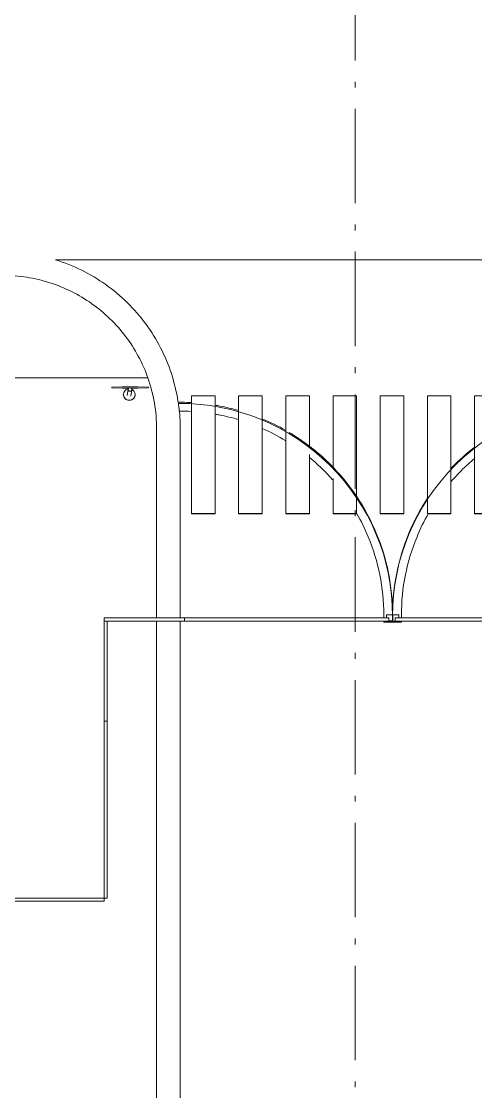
# Model space of a CAD drawing. Header units: metres. Extents: x -55 to 260, y -121 to 64.
# Drawn here: x -5.66 to 2.04, y 28.05 to 46.18 of the extents above; entities that cross this region are included whole.
import ezdxf

# ---------------------------------------------------------------- set-up
doc = ezdxf.new("R2010")
doc.units = ezdxf.units.M
doc.linetypes.add('01_Grid', pattern=[2.32, 1.6, -0.36, 0, -0.36])
for name, color, linetype, lineweight in [('0-1', 7, 'Continuous', 5), ('03EJES-1', 1, '01_Grid', 5), ('17EQAGUA-1', 253, 'Continuous', 5), ('45ESTAC-1', 253, 'Continuous', 5), ('47VEGET-1', 253, 'Continuous', 5), ('55BARANDAL-1', 253, 'Continuous', 5), ('70LINEA-1', 254, 'Continuous', 5)]:
    doc.layers.add(name, color=color, linetype=linetype, lineweight=lineweight)

# ---------------------------------------------------------------- blocks, each defined once
blk = doc.blocks.new('Street Paint - Crossroad - Peatonal Walk-7942358-A1 _ A700')
at = {"layer": '70LINEA-1'}
for p, q in [((-2.375, 39.839), (-2.775, 39.839)), ((-2.775, 39.839), (-2.775, 37.84)), ((-2.375, 37.84), (-2.375, 39.839)), ((-1.575, 39.839), (-1.975, 39.839)), ((-1.975, 39.839), (-1.975, 37.84)), ((-1.575, 37.84), (-1.575, 39.839)), ((-0.775, 39.839), (-1.175, 39.839)), ((-1.175, 39.839), (-1.175, 37.84)), ((-0.775, 38.982), (-0.775, 39.839)), ((0.025, 39.839), (-0.375, 39.839)), ((-0.375, 39.839), (-0.375, 38.626)), ((0.025, 38.131), (0.025, 39.839)), ((0.825, 39.839), (0.425, 39.839)), ((0.425, 39.839), (0.425, 37.84)), ((0.825, 37.84), (0.825, 39.839)), ((1.625, 39.839), (1.225, 39.839)), ((1.225, 39.839), (1.225, 37.84)), ((1.625, 37.84), (1.625, 39.839)), ((2.425, 39.839), (2.025, 39.839)), ((2.025, 39.839), (2.025, 37.84)), ((2.425, 37.84), (2.425, 39.839)), ((3.225, 39.839), (2.825, 39.839)), ((2.825, 39.839), (2.825, 37.84)), ((3.225, 37.84), (3.225, 39.839)), ((4.025, 39.839), (3.625, 39.839)), ((3.625, 39.839), (3.625, 37.84)), ((4.025, 37.84), (4.025, 39.839)), ((-0.775, 37.84), (-0.775, 38.843)), ((-0.375, 38.437), (-0.375, 37.84)), ((0.025, 37.84), (0.025, 38.101)), ((-2.775, 37.84), (-2.375, 37.84)), ((-2.775, 37.839), (-2.775, 37.84)), ((-2.375, 37.839), (-2.775, 37.839)), ((-2.375, 37.84), (-2.375, 37.839)), ((-1.975, 37.84), (-1.575, 37.84)), ((-1.975, 37.839), (-1.975, 37.84)), ((-1.575, 37.839), (-1.975, 37.839)), ((-1.575, 37.84), (-1.575, 37.839)), ((-1.175, 37.84), (-0.775, 37.84)), ((-1.175, 37.839), (-1.175, 37.84)), ((-0.775, 37.839), (-1.175, 37.839)), ((-0.775, 37.84), (-0.775, 37.839)), ((-0.375, 37.84), (0.025, 37.84)), ((-0.375, 37.839), (-0.375, 37.84)), ((0.025, 37.839), (-0.375, 37.839)), ((0.025, 37.84), (0.025, 37.839)), ((0.425, 37.84), (0.825, 37.84)), ((0.425, 37.839), (0.425, 37.84)), ((0.825, 37.839), (0.425, 37.839)), ((0.825, 37.84), (0.825, 37.839)), ((1.225, 37.84), (1.625, 37.84)), ((1.625, 37.839), (1.243, 37.839)), ((1.625, 37.84), (1.625, 37.839)), ((2.025, 37.84), (2.425, 37.84)), ((2.025, 37.839), (2.025, 37.84)), ((2.425, 37.839), (2.025, 37.839)), ((2.425, 37.84), (2.425, 37.839)), ((2.825, 37.84), (3.225, 37.84)), ((2.825, 37.839), (2.825, 37.84)), ((3.225, 37.839), (2.825, 37.839)), ((3.225, 37.84), (3.225, 37.839)), ((3.625, 37.84), (4.025, 37.84)), ((3.625, 37.839), (3.625, 37.84)), ((4.025, 37.839), (3.625, 37.839)), ((4.025, 37.84), (4.025, 37.839))]:
    blk.add_line(p, q, dxfattribs=at)
blk = doc.blocks.new('Railing - Railing-7534514-A1 _ A700')
at = {"layer": '55BARANDAL-1'}
for p, q in [((-4.254, 36.021), (-4.254, 36.072)), ((-4.254, 36.072), (-2.894, 36.072)), ((-2.894, 36.021), (-4.254, 36.021)), ((-2.894, 36.072), (-2.894, 36.021))]:
    blk.add_line(p, q, dxfattribs=at)
blk = doc.blocks.new('Railing - Railing-7658345-A1 _ A700')
at = {"layer": '55BARANDAL-1'}
for p, q in [((0.681, 36.021), (0.681, 36.072)), ((4.149, 36.072), (0.681, 36.072)), ((0.681, 36.021), (4.149, 36.021)), ((4.149, 36.072), (4.149, 36.021))]:
    blk.add_line(p, q, dxfattribs=at)
blk = doc.blocks.new('Railing - Railing-7658350-A1 _ A700')
at = {"layer": '55BARANDAL-1'}
for p, q in [((0.571, 36.072), (-2.898, 36.072)), ((-2.894, 36.021), (0.571, 36.021)), ((0.571, 36.072), (0.571, 36.021))]:
    blk.add_line(p, q, dxfattribs=at)
blk = doc.blocks.new('Site - Wheel - 4_-V251-A1 _ A700')
at = {"layer": '70LINEA-1'}
for p, q in [((-0.051, -0.051), (-0.051, 0.008)), ((0, 0.051), (0.051, 0.051)), ((0.051, 0.051), (0.051, -0.051)), ((0.051, -0.051), (-0.051, -0.051))]:
    blk.add_line(p, q, dxfattribs=at)
blk = doc.blocks.new('Site - Wheel - 4_-V252-A1 _ A700')
at = {"layer": '70LINEA-1'}
for p, q in [((-0.051, 0.008), (-0.051, 0.051)), ((-0.051, 0.051), (0.051, 0.051)), ((0.051, 0.051), (0.051, -0.051)), ((0.051, -0.051), (0, -0.051))]:
    blk.add_line(p, q, dxfattribs=at)
blk = doc.blocks.new('Railing - Railing-7673697-A1 _ A700')
at = {"layer": '55BARANDAL-1'}
for p, q in [((-5.941, 31.275), (-5.941, 31.326)), ((-4.254, 31.326), (-5.941, 31.326)), ((-5.941, 31.275), (-4.254, 31.275)), ((-4.254, 31.326), (-4.254, 31.275))]:
    blk.add_line(p, q, dxfattribs=at)
blk = doc.blocks.new('Railing - Railing-7673914-A1 _ A700')
at = {"layer": '55BARANDAL-1'}
for p, q in [((-4.254, 34.326), (-4.204, 34.326)), ((-4.254, 34.326), (-4.254, 31.326)), ((-4.204, 31.326), (-4.204, 34.326)), ((-4.204, 31.326), (-4.254, 31.326))]:
    blk.add_line(p, q, dxfattribs=at)
blk = doc.blocks.new('Railing - Railing-7674116-A1 _ A700')
at = {"layer": '55BARANDAL-1'}
for p, q in [((-4.254, 36.021), (-4.254, 34.326)), ((-4.204, 34.326), (-4.204, 36.021)), ((-4.204, 34.326), (-4.254, 34.326))]:
    blk.add_line(p, q, dxfattribs=at)
blk = doc.blocks.new('Sign - Stop - Stop-7909938-A1 _ A700')
at = {"layer": '45ESTAC-1'}
for p, q in [((-4.124, 39.972), (-4.123, 39.982)), ((-4.123, 39.981), (-4.124, 39.971)), ((-4.124, 39.971), (-3.944, 39.964)), ((-4.123, 39.982), (-3.941, 39.988)), ((-3.941, 39.987), (-4.123, 39.981)), ((-4.123, 39.981), (-4.123, 39.982)), ((-3.944, 39.964), (-3.839, 39.964)), ((-3.941, 39.988), (-3.684, 39.988)), ((-3.941, 39.988), (-3.941, 39.987)), ((-3.684, 39.987), (-3.941, 39.987)), ((-3.848, 39.949), (-3.862, 39.84)), ((-3.801, 39.832), (-3.786, 39.94)), ((-3.794, 39.964), (-3.688, 39.964)), ((-3.688, 39.964), (-3.505, 39.971)), ((-3.684, 39.988), (-3.504, 39.982)), ((-3.684, 39.987), (-3.684, 39.988)), ((-3.504, 39.981), (-3.684, 39.987)), ((-3.505, 39.971), (-3.504, 39.981)), ((-3.504, 39.981), (-3.504, 39.982)), ((-3.928, 39.872), (-3.931, 39.847)), ((-3.733, 39.82), (-3.73, 39.845))]:
    blk.add_line(p, q, dxfattribs=at)
for centre, major_axis, start_param, end_param in [((-3.829, 39.859), (-0.0991, 0.0136), 5.02309, 6.419353), ((-3.817, 39.944), (-0.0307, 0.0042), 3.277761, 6.419353), ((-3.817, 39.944), (-0.0307, 0.0042), 0.136168, 0.397967), ((-3.817, 39.944), (-0.0307, 0.0042), 0.397967, 0.659767), ((-3.817, 39.944), (-0.0307, 0.0042), 0.659767, 0.921566), ((-3.817, 39.944), (-0.0307, 0.0042), 0.921566, 1.183366), ((-3.817, 39.944), (-0.0307, 0.0042), 1.183366, 1.445165), ((-3.817, 39.944), (-0.0307, 0.0042), 1.445165, 1.706964), ((-3.817, 39.944), (-0.0307, 0.0042), 1.706964, 1.968764), ((-3.817, 39.944), (-0.0307, 0.0042), 1.968764, 2.230563), ((-3.817, 39.944), (-0.0307, 0.0042), 2.230563, 2.492363), ((-3.817, 39.944), (-0.0307, 0.0042), 2.492363, 2.754162), ((-3.817, 39.944), (-0.0307, 0.0042), 2.754162, 3.277761), ((-3.829, 39.859), (-0.0991, 0.0136), 3.277761, 4.41344), ((-3.829, 39.859), (-0.0991, 0.0136), 0.136168, 0.485234), ((-3.829, 39.859), (-0.0991, 0.0136), 0.485234, 0.8343), ((-3.829, 39.859), (-0.0991, 0.0136), 0.8343, 2.579629), ((-3.829, 39.859), (-0.0991, 0.0136), 2.579629, 2.928695), ((-3.829, 39.859), (-0.0991, 0.0136), 2.928695, 3.277761)]:
    blk.add_ellipse(centre, major_axis=major_axis, ratio=0.999285, start_param=start_param, end_param=end_param, dxfattribs=at)
blk = doc.blocks.new('22011_AR_rvt-1-A1 _ A700')
at = {"layer": '70LINEA-1'}
for p, q in [((-5.077, 42.142), (6.367, 42.142)), ((-13.473, 40.142), (-3.514, 40.142)), ((-3.365, 39.276), (-3.365, 36.072)), ((-2.965, 36.072), (-2.965, 39.276)), ((0.485, 36.072), (0.485, 36.126)), ((0.785, 36.126), (0.785, 36.072)), ((-3.365, 36.021), (-3.365, 20.453)), ((-2.965, 33.044), (-2.965, 36.021)), ((0.485, 36.001), (0.485, 36.021)), ((0.785, 36.001), (0.485, 36.001)), ((0.785, 36.021), (0.785, 36.001)), ((-2.965, 25.84), (-2.965, 33.044))]:
    blk.add_line(p, q, dxfattribs=at)
for centre, start, end in [((-2.967, 36.106), 360, 90.2986), ((4.236, 36.106), 89.6228, 180)]:
    blk.add_arc(centre, 3.602, start, end, dxfattribs=at)
for points, knots in [([(-2.99, 39.657), (-2.994, 39.688), (-3.021, 39.876), (-3.141, 40.372), (-3.509, 41.086), (-4.083, 41.65), (-4.63, 41.976), (-4.925, 42.094), (-5.077, 42.142)], [-0.8998227, -0.8998227, -0.8998227, -0.8998227, -0.875, -0.75, -0.5, -0.25, -0.125, 0, 0, 0, 0]), ([(-2.375, 39.679), (-2.347, 39.674), (-2.213, 39.65), (-2.079, 39.618), (-1.975, 39.588)], [-0.88978184, -0.88978184, -0.88978184, -0.88978184, -0.875, -0.81765809, -0.81765809, -0.81765809, -0.81765809]), ([(-1.975, 39.432), (-2.083, 39.465), (-2.217, 39.498), (-2.352, 39.522), (-2.375, 39.526)], [-0.1876287, -0.1876287, -0.1876287, -0.1876287, -0.125, -0.11194839, -0.11194839, -0.11194839, -0.11194839]), ([(-1.116, 39.216), (-1.071, 39.189), (-0.826, 39.035), (-0.415, 38.701), (0.041, 38.15), (0.38, 37.521), (0.588, 36.837), (0.635, 36.363), (0.635, 36.126)], [-0.6527835, -0.6527835, -0.6527835, -0.6527835, -0.625, -0.5, -0.375, -0.25, -0.125, 0, 0, 0, 0]), ([(1.628, 38.609), (1.652, 38.634), (1.777, 38.761), (1.911, 38.879), (2.024, 38.967)], [-0.51851852, -0.51851852, -0.51851852, -0.51851852, -0.5, -0.42446995, -0.42446995, -0.42446995, -0.42446995]), ([(-0.375, 38.406), (-0.425, 38.463), (-0.552, 38.598), (-0.689, 38.722), (-0.774, 38.792)], [-0.541929, -0.541929, -0.541929, -0.541929, -0.5, -0.439594, -0.439594, -0.439594, -0.439594]), ([(2.024, 38.775), (1.947, 38.71), (1.808, 38.584), (1.681, 38.447), (1.624, 38.381)], [-0.5556315, -0.5556315, -0.5556315, -0.5556315, -0.5, -0.4522813, -0.4522813, -0.4522813, -0.4522813]), ([(0.635, 36.126), (0.635, 36.363), (0.682, 36.837), (0.887, 37.506), (1.103, 37.914), (1.225, 38.1)], [-1, -1, -1, -1, -0.875, -0.75, -0.632748, -0.632748, -0.632748, -0.632748]), ([(0.485, 36.126), (0.485, 36.353), (0.441, 36.805), (0.265, 37.382), (0.1, 37.718), (0.026, 37.846)], [-1, -1, -1, -1, -0.875, -0.75, -0.6687999, -0.6687999, -0.6687999, -0.6687999]), ([(1.241, 37.841), (1.169, 37.715), (1.005, 37.38), (0.83, 36.805), (0.785, 36.353), (0.785, 36.126)], [-0.3302061, -0.3302061, -0.3302061, -0.3302061, -0.25, -0.125, 0, 0, 0, 0])]:
    blk.add_open_spline(points, degree=3, knots=knots, dxfattribs=at)
for points in [[(-3.514, 40.142), (-3.416, 39.864), (-3.365, 39.571), (-3.365, 39.276)], [(-2.999, 39.727), (-2.929, 39.728), (-2.859, 39.727), (-2.789, 39.723)], [(-2.989, 39.653), (-2.992, 39.678), (-2.996, 39.702), (-2.999, 39.727)], [(-2.789, 39.723), (-2.784, 39.723), (-2.78, 39.723), (-2.775, 39.722)], [(-2.965, 39.276), (-2.965, 39.403), (-2.973, 39.53), (-2.989, 39.656)], [(-2.981, 39.577), (-2.983, 39.603), (-2.986, 39.628), (-2.989, 39.653)], [(-2.775, 39.572), (-2.843, 39.576), (-2.912, 39.578), (-2.981, 39.577)], [(-1.575, 39.448), (-1.438, 39.39), (-1.304, 39.324), (-1.175, 39.25)], [(-1.175, 39.076), (-1.303, 39.154), (-1.437, 39.224), (-1.575, 39.285)]]:
    blk.add_open_spline(points, degree=3, dxfattribs=at)
at = {"layer": '17EQAGUA-1'}
for name, p, rotation in [('Site - Wheel - 4_-V251-A1 _ A700', (0.58, 36.072), 90.00000000000081), ('Site - Wheel - 4_-V252-A1 _ A700', (0.69, 36.072), 90.00000000000063)]:
    blk.add_blockref(name, p, dxfattribs=dict(at, rotation=rotation))
at = {"layer": '45ESTAC-1'}
blk.add_blockref('Sign - Stop - Stop-7909938-A1 _ A700', (0, 0), dxfattribs=at)
at = {"layer": '47VEGET-1'}
blk.add_blockref('Street Paint - Crossroad - Peatonal Walk-7942358-A1 _ A700', (0, 0), dxfattribs=at)
at = {"layer": '55BARANDAL-1'}
for name in ['Railing - Railing-7534514-A1 _ A700', 'Railing - Railing-7674116-A1 _ A700', 'Railing - Railing-7658350-A1 _ A700', 'Railing - Railing-7658345-A1 _ A700', 'Railing - Railing-7673914-A1 _ A700', 'Railing - Railing-7673697-A1 _ A700']:
    blk.add_blockref(name, (0, 0), dxfattribs=at)
blk = doc.blocks.new('Site - Wheel - 4_-V637-A1 _ A700')
at = {"layer": '70LINEA-1'}
for p, q in [((-0.0508, -0.0508), (-0.0508, 0.0084)), ((0, 0.0508), (0.0508, 0.0508)), ((0.0508, 0.0508), (0.0508, -0.0508)), ((0.0508, -0.0508), (-0.0508, -0.0508))]:
    blk.add_line(p, q, dxfattribs=at)
blk = doc.blocks.new('Site - Wheel - 4_-V638-A1 _ A700')
at = {"layer": '70LINEA-1'}
for p, q in [((-0.051, 0.008), (-0.051, 0.051)), ((-0.051, 0.051), (0.051, 0.051)), ((0.051, 0.051), (0.051, -0.051)), ((0.051, -0.051), (0, -0.051))]:
    blk.add_line(p, q, dxfattribs=at)
blk = doc.blocks.new('Sign - Stop - Stop-V661-A1 _ A700')
at = {"layer": '45ESTAC-1'}
for p, q in [((-4.124, 39.972), (-4.123, 39.982)), ((-4.123, 39.981), (-4.124, 39.971)), ((-4.124, 39.971), (-3.944, 39.964)), ((-4.123, 39.982), (-3.941, 39.988)), ((-3.941, 39.987), (-4.123, 39.981)), ((-4.123, 39.981), (-4.123, 39.982)), ((-3.944, 39.964), (-3.839, 39.964)), ((-3.941, 39.988), (-3.684, 39.988)), ((-3.941, 39.988), (-3.941, 39.987)), ((-3.684, 39.987), (-3.941, 39.987)), ((-3.848, 39.949), (-3.862, 39.84)), ((-3.801, 39.832), (-3.786, 39.94)), ((-3.794, 39.964), (-3.688, 39.964)), ((-3.688, 39.964), (-3.505, 39.971)), ((-3.684, 39.988), (-3.504, 39.982)), ((-3.684, 39.987), (-3.684, 39.988)), ((-3.504, 39.981), (-3.684, 39.987)), ((-3.505, 39.971), (-3.504, 39.981)), ((-3.504, 39.981), (-3.504, 39.982)), ((-3.928, 39.872), (-3.931, 39.847)), ((-3.733, 39.82), (-3.73, 39.845))]:
    blk.add_line(p, q, dxfattribs=at)
for centre, major_axis, start_param, end_param in [((-3.829, 39.859), (-0.0991, 0.0136), 5.02309, 6.419353), ((-3.817, 39.944), (-0.0307, 0.0042), 3.277761, 6.419353), ((-3.817, 39.944), (-0.0307, 0.0042), 0.136168, 0.397967), ((-3.817, 39.944), (-0.0307, 0.0042), 0.397967, 0.659767), ((-3.817, 39.944), (-0.0307, 0.0042), 0.659767, 1.183366), ((-3.817, 39.944), (-0.0307, 0.0042), 1.183366, 1.445165), ((-3.817, 39.944), (-0.0307, 0.0042), 1.445165, 1.968764), ((-3.817, 39.944), (-0.0307, 0.0042), 1.968764, 2.230563), ((-3.817, 39.944), (-0.0307, 0.0042), 2.230563, 2.492362), ((-3.817, 39.944), (-0.0307, 0.0042), 2.492363, 2.754162), ((-3.817, 39.944), (-0.0307, 0.0042), 2.754162, 3.277761), ((-3.829, 39.859), (-0.0991, 0.0136), 3.277761, 4.41344), ((-3.829, 39.859), (-0.0991, 0.0136), 0.136168, 0.485234), ((-3.829, 39.859), (-0.0991, 0.0136), 0.485234, 3.277761)]:
    blk.add_ellipse(centre, major_axis=major_axis, ratio=0.999285, start_param=start_param, end_param=end_param, dxfattribs=at)
blk = doc.blocks.new('22011_AR_rvt-2-A1 _ A700')
at = {"layer": '70LINEA-1'}
for p, q in [((-5.077, 42.142), (6.367, 42.142)), ((-3.514, 40.142), (-13.473, 40.142)), ((-13.473, 40.142), (-3.514, 40.142)), ((-3.365, 39.276), (-3.365, 36.072)), ((-2.965, 36.072), (-2.965, 39.276)), ((0.485, 36.072), (0.485, 36.126)), ((0.785, 36.126), (0.785, 36.072)), ((-3.365, 36.021), (-3.365, 20.453)), ((-2.965, 33.044), (-2.965, 36.021)), ((0.485, 36.001), (0.485, 36.021)), ((0.785, 36.001), (0.485, 36.001)), ((0.785, 36.021), (0.785, 36.001)), ((-2.965, 25.84), (-2.965, 33.044))]:
    blk.add_line(p, q, dxfattribs=at)
for centre, start, end in [((-2.967, 36.106), 360, 90.2986), ((4.236, 36.106), 89.6228, 180)]:
    blk.add_arc(centre, 3.602, start, end, dxfattribs=at)
for points, knots in [([(-2.99, 39.657), (-2.994, 39.688), (-3.021, 39.876), (-3.141, 40.372), (-3.509, 41.086), (-4.083, 41.65), (-4.63, 41.976), (-4.925, 42.094), (-5.077, 42.142)], [-0.8998227, -0.8998227, -0.8998227, -0.8998227, -0.875, -0.75, -0.5, -0.25, -0.125, 0, 0, 0, 0]), ([(-5.965, 41.876), (-5.832, 41.876), (-5.565, 41.855), (-5.044, 41.733), (-4.44, 41.432), (-3.955, 40.963), (-3.666, 40.512), (-3.558, 40.268), (-3.514, 40.142)], [-1, -1, -1, -1, -0.875, -0.75, -0.5, -0.25, -0.125, 0, 0, 0, 0]), ([(-2.375, 39.679), (-2.347, 39.674), (-2.213, 39.65), (-2.079, 39.618), (-1.975, 39.588)], [-0.88978184, -0.88978184, -0.88978184, -0.88978184, -0.875, -0.81765809, -0.81765809, -0.81765809, -0.81765809]), ([(-1.975, 39.432), (-2.083, 39.465), (-2.217, 39.498), (-2.352, 39.522), (-2.375, 39.526)], [-0.1876287, -0.1876287, -0.1876287, -0.1876287, -0.125, -0.11194839, -0.11194839, -0.11194839, -0.11194839]), ([(-1.116, 39.216), (-1.071, 39.189), (-0.826, 39.035), (-0.415, 38.701), (0.041, 38.15), (0.38, 37.521), (0.588, 36.837), (0.635, 36.363), (0.635, 36.126)], [-0.6527835, -0.6527835, -0.6527835, -0.6527835, -0.625, -0.5, -0.375, -0.25, -0.125, 0, 0, 0, 0]), ([(1.628, 38.609), (1.652, 38.634), (1.777, 38.761), (1.911, 38.879), (2.024, 38.967)], [-0.51851852, -0.51851852, -0.51851852, -0.51851852, -0.5, -0.42446995, -0.42446995, -0.42446995, -0.42446995]), ([(-0.375, 38.406), (-0.425, 38.463), (-0.552, 38.598), (-0.689, 38.722), (-0.774, 38.792)], [-0.541929, -0.541929, -0.541929, -0.541929, -0.5, -0.439594, -0.439594, -0.439594, -0.439594]), ([(2.024, 38.775), (1.947, 38.71), (1.808, 38.584), (1.681, 38.447), (1.624, 38.381)], [-0.5556315, -0.5556315, -0.5556315, -0.5556315, -0.5, -0.4522813, -0.4522813, -0.4522813, -0.4522813]), ([(0.635, 36.126), (0.635, 36.363), (0.682, 36.837), (0.887, 37.506), (1.103, 37.914), (1.225, 38.1)], [-1, -1, -1, -1, -0.875, -0.75, -0.632748, -0.632748, -0.632748, -0.632748]), ([(0.485, 36.126), (0.485, 36.353), (0.441, 36.805), (0.265, 37.382), (0.1, 37.718), (0.026, 37.846)], [-1, -1, -1, -1, -0.875, -0.75, -0.6687999, -0.6687999, -0.6687999, -0.6687999]), ([(1.241, 37.841), (1.169, 37.715), (1.005, 37.38), (0.83, 36.805), (0.785, 36.353), (0.785, 36.126)], [-0.3302061, -0.3302061, -0.3302061, -0.3302061, -0.25, -0.125, 0, 0, 0, 0])]:
    blk.add_open_spline(points, degree=3, knots=knots, dxfattribs=at)
for points in [[(-3.514, 40.142), (-3.416, 39.864), (-3.365, 39.571), (-3.365, 39.276)], [(-2.999, 39.727), (-2.929, 39.728), (-2.859, 39.727), (-2.789, 39.723)], [(-2.989, 39.653), (-2.992, 39.678), (-2.996, 39.702), (-2.999, 39.727)], [(-2.789, 39.723), (-2.784, 39.723), (-2.78, 39.723), (-2.775, 39.722)], [(-2.965, 39.276), (-2.965, 39.403), (-2.973, 39.53), (-2.989, 39.656)], [(-2.981, 39.577), (-2.983, 39.603), (-2.986, 39.628), (-2.989, 39.653)], [(-2.775, 39.572), (-2.843, 39.576), (-2.912, 39.578), (-2.981, 39.577)], [(-1.575, 39.448), (-1.438, 39.39), (-1.304, 39.324), (-1.175, 39.25)], [(-1.175, 39.076), (-1.303, 39.154), (-1.437, 39.224), (-1.575, 39.285)]]:
    blk.add_open_spline(points, degree=3, dxfattribs=at)
at = {"layer": '17EQAGUA-1'}
for name, p, rotation in [('Site - Wheel - 4_-V637-A1 _ A700', (0.58, 36.072), 90.00000000000081), ('Site - Wheel - 4_-V638-A1 _ A700', (0.69, 36.072), 90.00000000000063)]:
    blk.add_blockref(name, p, dxfattribs=dict(at, rotation=rotation))
at = {"layer": '45ESTAC-1'}
blk.add_blockref('Sign - Stop - Stop-V661-A1 _ A700', (0, 0), dxfattribs=at)
at = {"layer": '47VEGET-1'}
blk.add_blockref('Street Paint - Crossroad - Peatonal Walk-7942358-A1 _ A700', (0, 0), dxfattribs=at)
at = {"layer": '55BARANDAL-1'}
for name in ['Railing - Railing-7534514-A1 _ A700', 'Railing - Railing-7674116-A1 _ A700', 'Railing - Railing-7658350-A1 _ A700', 'Railing - Railing-7658345-A1 _ A700', 'Railing - Railing-7673914-A1 _ A700', 'Railing - Railing-7673697-A1 _ A700']:
    blk.add_blockref(name, (0, 0), dxfattribs=at)

msp = doc.modelspace()

# ---------------------------------------------------------------- linework, layer by layer
at = {"layer": '03EJES-1'}
msp.add_line((0, -60.96), (0, 60.3168), dxfattribs=at)

# ---------------------------------------------------------------- block references
at = {"layer": '0-1'}
for name in ['22011_AR_rvt-2-A1 _ A700', '22011_AR_rvt-1-A1 _ A700']:
    msp.add_blockref(name, (0, 0), dxfattribs=at)

doc.saveas('drawing.dxf')
